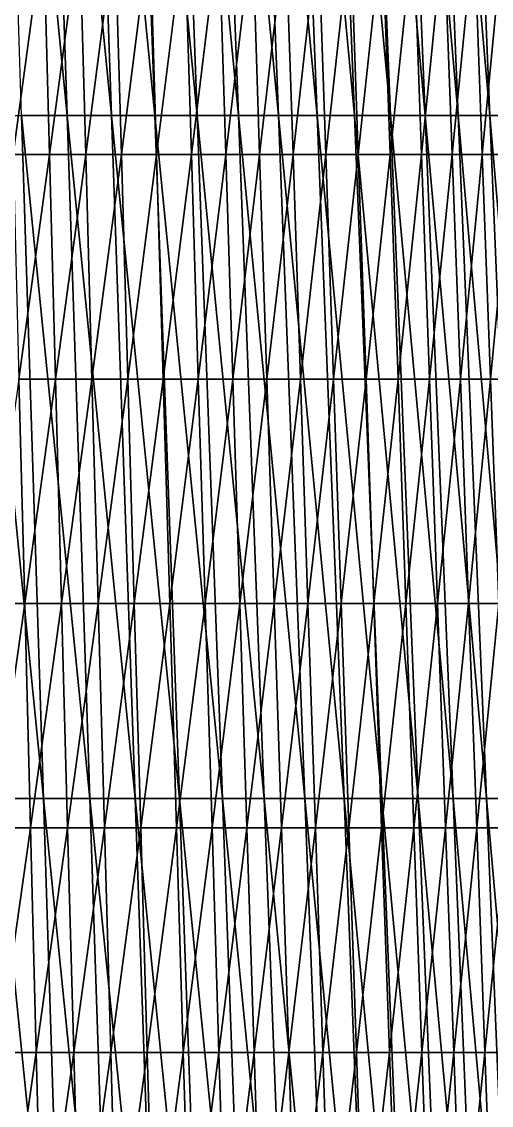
# Model space of a CAD drawing. Extents: x -53 to 3.8, y 0 to 88.2.
# Drawn here: x -14.12 to -8.08, y 22.4 to 36.33 of the extents above; entities that cross this region are included whole.
import ezdxf

# ---------------------------------------------------------------- set-up
doc = ezdxf.new("R2010")
doc.units = 0

msp = doc.modelspace()

# ---------------------------------------------------------------- linework, layer by layer
for points in [[(-13.5368, 35.1245, 23.4887), (-14.4007, 43.9056, 22.2623), (-13.8286, 43.9056, 21.9111)], [(-14.1214, 35.1245, 23.8575), (-14.4007, 43.9056, 22.2623), (-13.5368, 35.1245, 23.4887)], [(-13.8286, 43.9056, 21.9111), (-12.965, 35.1245, 23.1003), (-13.5368, 35.1245, 23.4887)], [(-13.2684, 43.9056, 21.5412), (-12.965, 35.1245, 23.1003), (-13.8286, 43.9056, 21.9111)], [(-13.2684, 43.9056, 21.5412), (-12.4068, 35.1245, 22.6929), (-12.965, 35.1245, 23.1003)], [(-12.7209, 43.9056, 21.1531), (-12.4068, 35.1245, 22.6929), (-13.2684, 43.9056, 21.5412)], [(-11.8627, 35.1245, 22.267), (-12.7209, 43.9056, 21.1531), (-12.1866, 43.9056, 20.7472)], [(-12.4068, 35.1245, 22.6929), (-12.7209, 43.9056, 21.1531), (-11.8627, 35.1245, 22.267)], [(-11.3334, 35.1245, 21.8231), (-12.1866, 43.9056, 20.7472), (-11.6661, 43.9056, 20.3239)], [(-11.8627, 35.1245, 22.267), (-12.1866, 43.9056, 20.7472), (-11.3334, 35.1245, 21.8231)], [(-10.8196, 35.1245, 21.3615), (-11.6661, 43.9056, 20.3239), (-11.16, 43.9056, 19.8837)], [(-11.3334, 35.1245, 21.8231), (-11.6661, 43.9056, 20.3239), (-10.8196, 35.1245, 21.3615)], [(-11.16, 43.9056, 19.8837), (-10.3219, 35.1245, 20.8828), (-10.8196, 35.1245, 21.3615)], [(-10.6689, 43.9056, 19.427), (-10.3219, 35.1245, 20.8828), (-11.16, 43.9056, 19.8837)], [(-10.6689, 43.9056, 19.427), (-9.84099, 35.1245, 20.3875), (-10.3219, 35.1245, 20.8828)], [(-10.1936, 43.9056, 18.9542), (-9.84099, 35.1245, 20.3875), (-10.6689, 43.9056, 19.427)], [(-10.1936, 43.9056, 18.9542), (-9.3775, 35.1245, 19.876), (-9.84099, 35.1245, 20.3875)], [(-9.73444, 43.9056, 18.4658), (-9.3775, 35.1245, 19.876), (-10.1936, 43.9056, 18.9542)], [(-8.93209, 35.1245, 19.3489), (-9.73444, 43.9056, 18.4658), (-9.29221, 43.9056, 17.9621)], [(-9.3775, 35.1245, 19.876), (-9.73444, 43.9056, 18.4658), (-8.93209, 35.1245, 19.3489)], [(-8.50526, 35.1245, 18.8067), (-9.29221, 43.9056, 17.9621), (-8.86734, 43.9056, 17.4439)], [(-8.93209, 35.1245, 19.3489), (-9.29221, 43.9056, 17.9621), (-8.50526, 35.1245, 18.8067)], [(-8.86734, 43.9056, 17.4439), (-8.09736, 35.1245, 18.2503), (-8.50526, 35.1245, 18.8067)], [(-8.46016, 43.9056, 16.9119), (-8.09736, 35.1245, 18.2503), (-8.86734, 43.9056, 17.4439)], [(-8.46016, 43.9056, 16.9119), (-7.70878, 35.1245, 17.6805), (-8.09736, 35.1245, 18.2503)], [(-8.07107, 43.9056, 16.3667), (-7.70878, 35.1245, 17.6805), (-8.46016, 43.9056, 16.9119)], [(-14.2309, 34.6218, 28.5619), (-13.8392, 37.507, 27.7955), (-14.3054, 37.507, 28.0205)], [(-14.2309, 34.6218, 28.5619), (-13.7617, 34.6218, 28.334), (-13.8392, 37.507, 27.7955)], [(-13.8392, 37.507, 27.7955), (-13.7617, 34.6218, 28.334), (-13.378, 37.507, 27.5606)], [(-13.378, 37.507, 27.5606), (-13.7617, 34.6218, 28.334), (-13.2976, 34.6218, 28.0961)], [(-13.378, 37.507, 27.5606), (-13.2976, 34.6218, 28.0961), (-12.9219, 37.507, 27.3158)], [(-12.9219, 37.507, 27.3158), (-13.2976, 34.6218, 28.0961), (-12.8387, 34.6218, 27.8482)], [(-12.9219, 37.507, 27.3158), (-12.8387, 34.6218, 27.8482), (-12.4712, 37.507, 27.0614)], [(-12.4712, 37.507, 27.0614), (-12.8387, 34.6218, 27.8482), (-12.3853, 34.6218, 27.5905)], [(-12.3853, 34.6218, 27.5905), (-12.0261, 37.507, 26.7973), (-12.4712, 37.507, 27.0614)], [(-11.9376, 34.6218, 27.323), (-12.0261, 37.507, 26.7973), (-12.3853, 34.6218, 27.5905)], [(-12.0261, 37.507, 26.7973), (-11.9376, 34.6218, 27.323), (-11.5868, 37.507, 26.5237)], [(-11.5868, 37.507, 26.5237), (-11.9376, 34.6218, 27.323), (-11.4958, 34.6218, 27.046)], [(-11.5868, 37.507, 26.5237), (-11.4958, 34.6218, 27.046), (-11.1535, 37.507, 26.2409)], [(-11.1535, 37.507, 26.2409), (-11.4958, 34.6218, 27.046), (-11.0601, 34.6218, 26.7596)], [(-11.0601, 34.6218, 26.7596), (-10.7263, 37.507, 25.9489), (-11.1535, 37.507, 26.2409)], [(-10.6306, 34.6218, 26.4639), (-10.7263, 37.507, 25.9489), (-11.0601, 34.6218, 26.7596)], [(-10.6306, 34.6218, 26.4639), (-10.3055, 37.507, 25.6478), (-10.7263, 37.507, 25.9489)], [(-10.2076, 34.6218, 26.1591), (-10.3055, 37.507, 25.6478), (-10.6306, 34.6218, 26.4639)], [(-10.2076, 34.6218, 26.1591), (-9.89116, 37.507, 25.3379), (-10.3055, 37.507, 25.6478)], [(-9.7912, 34.6218, 25.8453), (-9.89116, 37.507, 25.3379), (-10.2076, 34.6218, 26.1591)], [(-9.7912, 34.6218, 25.8453), (-9.48355, 37.507, 25.0193), (-9.89116, 37.507, 25.3379)], [(-9.38166, 34.6218, 25.5227), (-9.48355, 37.507, 25.0193), (-9.7912, 34.6218, 25.8453)], [(-9.38166, 34.6218, 25.5227), (-9.08283, 37.507, 24.6922), (-9.48355, 37.507, 25.0193)], [(-8.97914, 34.6218, 25.1915), (-9.08283, 37.507, 24.6922), (-9.38166, 34.6218, 25.5227)], [(-8.97914, 34.6218, 25.1915), (-8.6892, 37.507, 24.3565), (-9.08283, 37.507, 24.6922)], [(-8.58382, 34.6218, 24.8517), (-8.6892, 37.507, 24.3565), (-8.97914, 34.6218, 25.1915)], [(-8.58382, 34.6218, 24.8517), (-8.30283, 37.507, 24.0127), (-8.6892, 37.507, 24.3565)], [(-8.1959, 34.6218, 24.5036), (-8.30283, 37.507, 24.0127), (-8.58382, 34.6218, 24.8517)], [(-8.1959, 34.6218, 24.5036), (-7.9239, 37.507, 23.6606), (-8.30283, 37.507, 24.0127)], [(-7.81556, 34.6218, 24.1473), (-7.9239, 37.507, 23.6606), (-8.1959, 34.6218, 24.5036)], [(-13.8421, 26.3434, 25.4528), (-14.7182, 35.1245, 24.2064), (-14.1214, 35.1245, 23.8575)], [(-14.4522, 26.3434, 25.8185), (-14.7182, 35.1245, 24.2064), (-13.8421, 26.3434, 25.4528)], [(-13.245, 26.3434, 25.0662), (-14.1214, 35.1245, 23.8575), (-13.5368, 35.1245, 23.4887)], [(-13.8421, 26.3434, 25.4528), (-14.1214, 35.1245, 23.8575), (-13.245, 26.3434, 25.0662)], [(-13.5368, 35.1245, 23.4887), (-12.6616, 26.3434, 24.6594), (-13.245, 26.3434, 25.0662)], [(-12.965, 35.1245, 23.1003), (-12.6616, 26.3434, 24.6594), (-13.5368, 35.1245, 23.4887)], [(-12.965, 35.1245, 23.1003), (-12.0926, 26.3434, 24.2328), (-12.6616, 26.3434, 24.6594)], [(-12.4068, 35.1245, 22.6929), (-12.0926, 26.3434, 24.2328), (-12.965, 35.1245, 23.1003)], [(-11.5388, 26.3434, 23.7869), (-12.4068, 35.1245, 22.6929), (-11.8627, 35.1245, 22.267)], [(-12.0926, 26.3434, 24.2328), (-12.4068, 35.1245, 22.6929), (-11.5388, 26.3434, 23.7869)], [(-11.0007, 26.3434, 23.3222), (-11.8627, 35.1245, 22.267), (-11.3334, 35.1245, 21.8231)], [(-11.5388, 26.3434, 23.7869), (-11.8627, 35.1245, 22.267), (-11.0007, 26.3434, 23.3222)], [(-10.4792, 26.3434, 22.8393), (-11.3334, 35.1245, 21.8231), (-10.8196, 35.1245, 21.3615)], [(-11.0007, 26.3434, 23.3222), (-11.3334, 35.1245, 21.8231), (-10.4792, 26.3434, 22.8393)], [(-10.8196, 35.1245, 21.3615), (-9.97488, 26.3434, 22.3387), (-10.4792, 26.3434, 22.8393)], [(-10.3219, 35.1245, 20.8828), (-9.97488, 26.3434, 22.3387), (-10.8196, 35.1245, 21.3615)], [(-10.3219, 35.1245, 20.8828), (-9.48843, 26.3434, 21.8209), (-9.97488, 26.3434, 22.3387)], [(-9.84099, 35.1245, 20.3875), (-9.48843, 26.3434, 21.8209), (-10.3219, 35.1245, 20.8828)], [(-9.84099, 35.1245, 20.3875), (-9.02057, 26.3434, 21.2863), (-9.48843, 26.3434, 21.8209)], [(-9.3775, 35.1245, 19.876), (-9.02057, 26.3434, 21.2863), (-9.84099, 35.1245, 20.3875)], [(-8.57198, 26.3434, 20.7356), (-9.3775, 35.1245, 19.876), (-8.93209, 35.1245, 19.3489)], [(-9.02057, 26.3434, 21.2863), (-9.3775, 35.1245, 19.876), (-8.57198, 26.3434, 20.7356)], [(-8.14319, 26.3434, 20.1695), (-8.93209, 35.1245, 19.3489), (-8.50526, 35.1245, 18.8067)], [(-8.57198, 26.3434, 20.7356), (-8.93209, 35.1245, 19.3489), (-8.14319, 26.3434, 20.1695)], [(-8.50526, 35.1245, 18.8067), (-7.73456, 26.3434, 19.5888), (-8.14319, 26.3434, 20.1695)], [(-8.09736, 35.1245, 18.2503), (-7.73456, 26.3434, 19.5888), (-8.50526, 35.1245, 18.8067)], [(-8.09736, 35.1245, 18.2503), (-7.34649, 26.3434, 18.9944), (-7.73456, 26.3434, 19.5888)], [(-7.70878, 35.1245, 17.6805), (-7.34649, 26.3434, 18.9944), (-8.09736, 35.1245, 18.2503)], [(-14.1565, 31.7367, 29.1033), (-13.7617, 34.6218, 28.334), (-14.2309, 34.6218, 28.5619)], [(-13.6843, 31.7367, 28.8725), (-13.7617, 34.6218, 28.334), (-14.1565, 31.7367, 29.1033)], [(-13.7617, 34.6218, 28.334), (-13.6843, 31.7367, 28.8725), (-13.2976, 34.6218, 28.0961)], [(-13.2976, 34.6218, 28.0961), (-13.6843, 31.7367, 28.8725), (-13.2172, 31.7367, 28.6316)], [(-13.2976, 34.6218, 28.0961), (-13.2172, 31.7367, 28.6316), (-12.8387, 34.6218, 27.8482)], [(-12.8387, 34.6218, 27.8482), (-13.2172, 31.7367, 28.6316), (-12.7555, 31.7367, 28.3806)], [(-12.7555, 31.7367, 28.3806), (-12.3853, 34.6218, 27.5905), (-12.8387, 34.6218, 27.8482)], [(-12.2994, 31.7367, 28.1196), (-12.3853, 34.6218, 27.5905), (-12.7555, 31.7367, 28.3806)], [(-12.2994, 31.7367, 28.1196), (-11.9376, 34.6218, 27.323), (-12.3853, 34.6218, 27.5905)], [(-11.8491, 31.7367, 27.8488), (-11.9376, 34.6218, 27.323), (-12.2994, 31.7367, 28.1196)], [(-11.9376, 34.6218, 27.323), (-11.8491, 31.7367, 27.8488), (-11.4958, 34.6218, 27.046)], [(-11.4958, 34.6218, 27.046), (-11.8491, 31.7367, 27.8488), (-11.4047, 31.7367, 27.5683)], [(-11.4958, 34.6218, 27.046), (-11.4047, 31.7367, 27.5683), (-11.0601, 34.6218, 26.7596)], [(-11.0601, 34.6218, 26.7596), (-11.4047, 31.7367, 27.5683), (-10.9666, 31.7367, 27.2783)], [(-10.9666, 31.7367, 27.2783), (-10.6306, 34.6218, 26.4639), (-11.0601, 34.6218, 26.7596)], [(-10.5349, 31.7367, 26.9789), (-10.6306, 34.6218, 26.4639), (-10.9666, 31.7367, 27.2783)], [(-10.5349, 31.7367, 26.9789), (-10.2076, 34.6218, 26.1591), (-10.6306, 34.6218, 26.4639)], [(-10.1097, 31.7367, 26.6703), (-10.2076, 34.6218, 26.1591), (-10.5349, 31.7367, 26.9789)], [(-10.1097, 31.7367, 26.6703), (-9.7912, 34.6218, 25.8453), (-10.2076, 34.6218, 26.1591)], [(-9.69125, 31.7367, 26.3527), (-9.7912, 34.6218, 25.8453), (-10.1097, 31.7367, 26.6703)], [(-9.69125, 31.7367, 26.3527), (-9.38166, 34.6218, 25.5227), (-9.7912, 34.6218, 25.8453)], [(-9.27978, 31.7367, 26.0261), (-9.38166, 34.6218, 25.5227), (-9.69125, 31.7367, 26.3527)], [(-9.27978, 31.7367, 26.0261), (-8.97914, 34.6218, 25.1915), (-9.38166, 34.6218, 25.5227)], [(-8.87545, 31.7367, 25.6908), (-8.97914, 34.6218, 25.1915), (-9.27978, 31.7367, 26.0261)], [(-8.87545, 31.7367, 25.6908), (-8.58382, 34.6218, 24.8517), (-8.97914, 34.6218, 25.1915)], [(-8.47845, 31.7367, 25.347), (-8.58382, 34.6218, 24.8517), (-8.87545, 31.7367, 25.6908)], [(-8.47845, 31.7367, 25.347), (-8.1959, 34.6218, 24.5036), (-8.58382, 34.6218, 24.8517)], [(-8.08897, 31.7367, 24.9946), (-8.1959, 34.6218, 24.5036), (-8.47845, 31.7367, 25.347)], [(-8.08897, 31.7367, 24.9946), (-7.81556, 34.6218, 24.1473), (-8.1959, 34.6218, 24.5036)], [(-7.70721, 31.7367, 24.634), (-7.81556, 34.6218, 24.1473), (-8.08897, 31.7367, 24.9946)], [(-14.1565, 31.7367, 29.1033), (-14.5622, 28.8515, 29.8681), (-14.082, 28.8515, 29.6448)], [(-14.1565, 31.7367, 29.1033), (-14.082, 28.8515, 29.6448), (-13.6843, 31.7367, 28.8725)], [(-13.6843, 31.7367, 28.8725), (-14.082, 28.8515, 29.6448), (-13.6068, 28.8515, 29.4111)], [(-13.6843, 31.7367, 28.8725), (-13.6068, 28.8515, 29.4111), (-13.2172, 31.7367, 28.6316)], [(-13.2172, 31.7367, 28.6316), (-13.6068, 28.8515, 29.4111), (-13.1368, 28.8515, 29.1671)], [(-13.2172, 31.7367, 28.6316), (-13.1368, 28.8515, 29.1671), (-12.7555, 31.7367, 28.3806)], [(-12.7555, 31.7367, 28.3806), (-13.1368, 28.8515, 29.1671), (-12.6723, 28.8515, 28.913)], [(-12.6723, 28.8515, 28.913), (-12.2994, 31.7367, 28.1196), (-12.7555, 31.7367, 28.3806)], [(-12.2135, 28.8515, 28.6487), (-12.2994, 31.7367, 28.1196), (-12.6723, 28.8515, 28.913)], [(-12.2135, 28.8515, 28.6487), (-11.8491, 31.7367, 27.8488), (-12.2994, 31.7367, 28.1196)], [(-11.7605, 28.8515, 28.3745), (-11.8491, 31.7367, 27.8488), (-12.2135, 28.8515, 28.6487)], [(-11.8491, 31.7367, 27.8488), (-11.7605, 28.8515, 28.3745), (-11.4047, 31.7367, 27.5683)], [(-11.4047, 31.7367, 27.5683), (-11.7605, 28.8515, 28.3745), (-11.3137, 28.8515, 28.0906)], [(-11.4047, 31.7367, 27.5683), (-11.3137, 28.8515, 28.0906), (-10.9666, 31.7367, 27.2783)], [(-10.9666, 31.7367, 27.2783), (-11.3137, 28.8515, 28.0906), (-10.8732, 28.8515, 27.797)], [(-10.8732, 28.8515, 27.797), (-10.5349, 31.7367, 26.9789), (-10.9666, 31.7367, 27.2783)], [(-10.4391, 28.8515, 27.4939), (-10.5349, 31.7367, 26.9789), (-10.8732, 28.8515, 27.797)], [(-10.4391, 28.8515, 27.4939), (-10.1097, 31.7367, 26.6703), (-10.5349, 31.7367, 26.9789)], [(-10.0118, 28.8515, 27.1816), (-10.1097, 31.7367, 26.6703), (-10.4391, 28.8515, 27.4939)], [(-10.0118, 28.8515, 27.1816), (-9.69125, 31.7367, 26.3527), (-10.1097, 31.7367, 26.6703)], [(-9.59129, 28.8515, 26.86), (-9.69125, 31.7367, 26.3527), (-10.0118, 28.8515, 27.1816)], [(-9.59129, 28.8515, 26.86), (-9.27978, 31.7367, 26.0261), (-9.69125, 31.7367, 26.3527)], [(-9.17789, 28.8515, 26.5295), (-9.27978, 31.7367, 26.0261), (-9.59129, 28.8515, 26.86)], [(-9.17789, 28.8515, 26.5295), (-8.87545, 31.7367, 25.6908), (-9.27978, 31.7367, 26.0261)], [(-8.77175, 28.8515, 26.1902), (-8.87545, 31.7367, 25.6908), (-9.17789, 28.8515, 26.5295)], [(-8.77175, 28.8515, 26.1902), (-8.47845, 31.7367, 25.347), (-8.87545, 31.7367, 25.6908)], [(-8.37307, 28.8515, 25.8422), (-8.47845, 31.7367, 25.347), (-8.77175, 28.8515, 26.1902)], [(-8.37307, 28.8515, 25.8422), (-8.08897, 31.7367, 24.9946), (-8.47845, 31.7367, 25.347)], [(-7.98205, 28.8515, 25.4856), (-8.08897, 31.7367, 24.9946), (-8.37307, 28.8515, 25.8422)], [(-7.98205, 28.8515, 25.4856), (-7.70721, 31.7367, 24.634), (-8.08897, 31.7367, 24.9946)], [(-14.5622, 28.8515, 29.8681), (-14.4908, 25.9664, 30.4123), (-14.082, 28.8515, 29.6448)], [(-14.082, 28.8515, 29.6448), (-14.4908, 25.9664, 30.4123), (-14.0075, 25.9664, 30.1862)], [(-14.082, 28.8515, 29.6448), (-14.0075, 25.9664, 30.1862), (-13.6068, 28.8515, 29.4111)], [(-13.6068, 28.8515, 29.4111), (-14.0075, 25.9664, 30.1862), (-13.5293, 25.9664, 29.9496)], [(-13.6068, 28.8515, 29.4111), (-13.5293, 25.9664, 29.9496), (-13.1368, 28.8515, 29.1671)], [(-13.1368, 28.8515, 29.1671), (-13.5293, 25.9664, 29.9496), (-13.0564, 25.9664, 29.7026)], [(-13.1368, 28.8515, 29.1671), (-13.0564, 25.9664, 29.7026), (-12.6723, 28.8515, 28.913)], [(-12.6723, 28.8515, 28.913), (-13.0564, 25.9664, 29.7026), (-12.5891, 25.9664, 29.4453)], [(-12.5891, 25.9664, 29.4453), (-12.2135, 28.8515, 28.6487), (-12.6723, 28.8515, 28.913)], [(-12.1275, 25.9664, 29.1779), (-12.2135, 28.8515, 28.6487), (-12.5891, 25.9664, 29.4453)], [(-12.1275, 25.9664, 29.1779), (-11.7605, 28.8515, 28.3745), (-12.2135, 28.8515, 28.6487)], [(-11.672, 25.9664, 28.9003), (-11.7605, 28.8515, 28.3745), (-12.1275, 25.9664, 29.1779)], [(-11.7605, 28.8515, 28.3745), (-11.672, 25.9664, 28.9003), (-11.3137, 28.8515, 28.0906)], [(-11.3137, 28.8515, 28.0906), (-11.672, 25.9664, 28.9003), (-11.2227, 25.9664, 28.6129)], [(-11.3137, 28.8515, 28.0906), (-11.2227, 25.9664, 28.6129), (-10.8732, 28.8515, 27.797)], [(-10.8732, 28.8515, 27.797), (-11.2227, 25.9664, 28.6129), (-10.7797, 25.9664, 28.3157)], [(-10.7797, 25.9664, 28.3157), (-10.4391, 28.8515, 27.4939), (-10.8732, 28.8515, 27.797)], [(-10.3434, 25.9664, 28.009), (-10.4391, 28.8515, 27.4939), (-10.7797, 25.9664, 28.3157)], [(-10.3434, 25.9664, 28.009), (-10.0118, 28.8515, 27.1816), (-10.4391, 28.8515, 27.4939)], [(-9.91387, 25.9664, 27.6928), (-10.0118, 28.8515, 27.1816), (-10.3434, 25.9664, 28.009)], [(-9.91387, 25.9664, 27.6928), (-9.59129, 28.8515, 26.86), (-10.0118, 28.8515, 27.1816)], [(-9.49134, 25.9664, 27.3674), (-9.59129, 28.8515, 26.86), (-9.91387, 25.9664, 27.6928)], [(-9.49134, 25.9664, 27.3674), (-9.17789, 28.8515, 26.5295), (-9.59129, 28.8515, 26.86)], [(-9.076, 25.9664, 27.0329), (-9.17789, 28.8515, 26.5295), (-9.49134, 25.9664, 27.3674)], [(-9.076, 25.9664, 27.0329), (-8.77175, 28.8515, 26.1902), (-9.17789, 28.8515, 26.5295)], [(-8.66806, 25.9664, 26.6895), (-8.77175, 28.8515, 26.1902), (-9.076, 25.9664, 27.0329)], [(-8.66806, 25.9664, 26.6895), (-8.37307, 28.8515, 25.8422), (-8.77175, 28.8515, 26.1902)], [(-8.2677, 25.9664, 26.3374), (-8.37307, 28.8515, 25.8422), (-8.66806, 25.9664, 26.6895)], [(-8.2677, 25.9664, 26.3374), (-7.98205, 28.8515, 25.4856), (-8.37307, 28.8515, 25.8422)], [(-7.87512, 25.9664, 25.9766), (-7.98205, 28.8515, 25.4856), (-8.2677, 25.9664, 26.3374)], [(-13.5628, 17.5623, 27.048), (-14.4522, 26.3434, 25.8185), (-13.8421, 26.3434, 25.4528)], [(-14.1862, 17.5623, 27.4306), (-14.4522, 26.3434, 25.8185), (-13.5628, 17.5623, 27.048)], [(-12.9531, 17.5623, 26.6438), (-13.8421, 26.3434, 25.4528), (-13.245, 26.3434, 25.0662)], [(-13.5628, 17.5623, 27.048), (-13.8421, 26.3434, 25.4528), (-12.9531, 17.5623, 26.6438)], [(-13.245, 26.3434, 25.0662), (-12.3581, 17.5623, 26.2185), (-12.9531, 17.5623, 26.6438)], [(-12.6616, 26.3434, 24.6594), (-12.3581, 17.5623, 26.2185), (-13.245, 26.3434, 25.0662)], [(-12.6616, 26.3434, 24.6594), (-11.7785, 17.5623, 25.7726), (-12.3581, 17.5623, 26.2185)], [(-12.0926, 26.3434, 24.2328), (-11.7785, 17.5623, 25.7726), (-12.6616, 26.3434, 24.6594)], [(-11.2149, 17.5623, 25.3067), (-12.0926, 26.3434, 24.2328), (-11.5388, 26.3434, 23.7869)], [(-11.7785, 17.5623, 25.7726), (-12.0926, 26.3434, 24.2328), (-11.2149, 17.5623, 25.3067)], [(-10.6681, 17.5623, 24.8214), (-11.5388, 26.3434, 23.7869), (-11.0007, 26.3434, 23.3222)], [(-11.2149, 17.5623, 25.3067), (-11.5388, 26.3434, 23.7869), (-10.6681, 17.5623, 24.8214)], [(-10.1388, 17.5623, 24.3171), (-11.0007, 26.3434, 23.3222), (-10.4792, 26.3434, 22.8393)], [(-10.6681, 17.5623, 24.8214), (-11.0007, 26.3434, 23.3222), (-10.1388, 17.5623, 24.3171)], [(-10.4792, 26.3434, 22.8393), (-9.62785, 17.5623, 23.7945), (-10.1388, 17.5623, 24.3171)], [(-9.97488, 26.3434, 22.3387), (-9.62785, 17.5623, 23.7945), (-10.4792, 26.3434, 22.8393)], [(-9.97488, 26.3434, 22.3387), (-9.13587, 17.5623, 23.2542), (-9.62785, 17.5623, 23.7945)], [(-9.48843, 26.3434, 21.8209), (-9.13587, 17.5623, 23.2542), (-9.97488, 26.3434, 22.3387)], [(-9.48843, 26.3434, 21.8209), (-8.66363, 17.5623, 22.6966), (-9.13587, 17.5623, 23.2542)], [(-9.02057, 26.3434, 21.2863), (-8.66363, 17.5623, 22.6966), (-9.48843, 26.3434, 21.8209)], [(-8.21186, 17.5623, 22.1223), (-9.02057, 26.3434, 21.2863), (-8.57198, 26.3434, 20.7356)], [(-8.66363, 17.5623, 22.6966), (-9.02057, 26.3434, 21.2863), (-8.21186, 17.5623, 22.1223)], [(-7.78112, 17.5623, 21.5322), (-8.57198, 26.3434, 20.7356), (-8.14319, 26.3434, 20.1695)], [(-8.21186, 17.5623, 22.1223), (-8.57198, 26.3434, 20.7356), (-7.78112, 17.5623, 21.5322)], [(-8.14319, 26.3434, 20.1695), (-7.37176, 17.5623, 20.9272), (-7.78112, 17.5623, 21.5322)], [(-7.73456, 26.3434, 19.5888), (-7.37176, 17.5623, 20.9272), (-8.14319, 26.3434, 20.1695)], [(-14.4194, 23.0812, 30.9565), (-14.0075, 25.9664, 30.1862), (-14.4908, 25.9664, 30.4123)], [(-13.9331, 23.0812, 30.7276), (-14.0075, 25.9664, 30.1862), (-14.4194, 23.0812, 30.9565)], [(-13.9331, 23.0812, 30.7276), (-13.5293, 25.9664, 29.9496), (-14.0075, 25.9664, 30.1862)], [(-13.4519, 23.0812, 30.4881), (-13.5293, 25.9664, 29.9496), (-13.9331, 23.0812, 30.7276)], [(-13.5293, 25.9664, 29.9496), (-13.4519, 23.0812, 30.4881), (-13.0564, 25.9664, 29.7026)], [(-13.0564, 25.9664, 29.7026), (-13.4519, 23.0812, 30.4881), (-12.9761, 23.0812, 30.2381)], [(-13.0564, 25.9664, 29.7026), (-12.9761, 23.0812, 30.2381), (-12.5891, 25.9664, 29.4453)], [(-12.5891, 25.9664, 29.4453), (-12.9761, 23.0812, 30.2381), (-12.5059, 23.0812, 29.9777)], [(-12.5059, 23.0812, 29.9777), (-12.1275, 25.9664, 29.1779), (-12.5891, 25.9664, 29.4453)], [(-12.0416, 23.0812, 29.707), (-12.1275, 25.9664, 29.1779), (-12.5059, 23.0812, 29.9777)], [(-12.0416, 23.0812, 29.707), (-11.672, 25.9664, 28.9003), (-12.1275, 25.9664, 29.1779)], [(-11.5835, 23.0812, 29.4261), (-11.672, 25.9664, 28.9003), (-12.0416, 23.0812, 29.707)], [(-11.672, 25.9664, 28.9003), (-11.5835, 23.0812, 29.4261), (-11.2227, 25.9664, 28.6129)], [(-11.2227, 25.9664, 28.6129), (-11.5835, 23.0812, 29.4261), (-11.1316, 23.0812, 29.1352)], [(-11.2227, 25.9664, 28.6129), (-11.1316, 23.0812, 29.1352), (-10.7797, 25.9664, 28.3157)], [(-10.7797, 25.9664, 28.3157), (-11.1316, 23.0812, 29.1352), (-10.6863, 23.0812, 28.8344)], [(-10.6863, 23.0812, 28.8344), (-10.3434, 25.9664, 28.009), (-10.7797, 25.9664, 28.3157)], [(-10.2477, 23.0812, 28.524), (-10.3434, 25.9664, 28.009), (-10.6863, 23.0812, 28.8344)], [(-10.2477, 23.0812, 28.524), (-9.91387, 25.9664, 27.6928), (-10.3434, 25.9664, 28.009)], [(-9.81597, 23.0812, 28.2041), (-9.91387, 25.9664, 27.6928), (-10.2477, 23.0812, 28.524)], [(-9.81597, 23.0812, 28.2041), (-9.49134, 25.9664, 27.3674), (-9.91387, 25.9664, 27.6928)], [(-9.39138, 23.0812, 27.8748), (-9.49134, 25.9664, 27.3674), (-9.81597, 23.0812, 28.2041)], [(-9.39138, 23.0812, 27.8748), (-9.076, 25.9664, 27.0329), (-9.49134, 25.9664, 27.3674)], [(-8.97412, 23.0812, 27.5363), (-9.076, 25.9664, 27.0329), (-9.39138, 23.0812, 27.8748)], [(-8.97412, 23.0812, 27.5363), (-8.66806, 25.9664, 26.6895), (-9.076, 25.9664, 27.0329)], [(-8.56436, 23.0812, 27.1889), (-8.66806, 25.9664, 26.6895), (-8.97412, 23.0812, 27.5363)], [(-8.56436, 23.0812, 27.1889), (-8.2677, 25.9664, 26.3374), (-8.66806, 25.9664, 26.6895)], [(-8.16232, 23.0812, 26.8326), (-8.2677, 25.9664, 26.3374), (-8.56436, 23.0812, 27.1889)], [(-8.16232, 23.0812, 26.8326), (-7.87512, 25.9664, 25.9766), (-8.2677, 25.9664, 26.3374)], [(-7.7682, 23.0812, 26.4676), (-7.87512, 25.9664, 25.9766), (-8.16232, 23.0812, 26.8326)], [(-14.348, 20.1961, 31.5007), (-13.9331, 23.0812, 30.7276), (-14.4194, 23.0812, 30.9565)], [(-13.8586, 20.1961, 31.269), (-13.9331, 23.0812, 30.7276), (-14.348, 20.1961, 31.5007)], [(-13.8586, 20.1961, 31.269), (-13.4519, 23.0812, 30.4881), (-13.9331, 23.0812, 30.7276)], [(-13.3744, 20.1961, 31.0267), (-13.4519, 23.0812, 30.4881), (-13.8586, 20.1961, 31.269)], [(-13.4519, 23.0812, 30.4881), (-13.3744, 20.1961, 31.0267), (-12.9761, 23.0812, 30.2381)], [(-12.9761, 23.0812, 30.2381), (-13.3744, 20.1961, 31.0267), (-12.8957, 20.1961, 30.7736)], [(-12.9761, 23.0812, 30.2381), (-12.8957, 20.1961, 30.7736), (-12.5059, 23.0812, 29.9777)], [(-12.5059, 23.0812, 29.9777), (-12.8957, 20.1961, 30.7736), (-12.4227, 20.1961, 30.5101)], [(-12.4227, 20.1961, 30.5101), (-12.0416, 23.0812, 29.707), (-12.5059, 23.0812, 29.9777)], [(-11.9557, 20.1961, 30.2361), (-12.0416, 23.0812, 29.707), (-12.4227, 20.1961, 30.5101)], [(-11.9557, 20.1961, 30.2361), (-11.5835, 23.0812, 29.4261), (-12.0416, 23.0812, 29.707)], [(-11.4949, 20.1961, 29.9518), (-11.5835, 23.0812, 29.4261), (-11.9557, 20.1961, 30.2361)], [(-11.5835, 23.0812, 29.4261), (-11.4949, 20.1961, 29.9518), (-11.1316, 23.0812, 29.1352)], [(-11.1316, 23.0812, 29.1352), (-11.4949, 20.1961, 29.9518), (-11.0406, 20.1961, 29.6574)], [(-11.1316, 23.0812, 29.1352), (-11.0406, 20.1961, 29.6574), (-10.6863, 23.0812, 28.8344)], [(-10.6863, 23.0812, 28.8344), (-11.0406, 20.1961, 29.6574), (-10.5928, 20.1961, 29.3531)], [(-10.5928, 20.1961, 29.3531), (-10.2477, 23.0812, 28.524), (-10.6863, 23.0812, 28.8344)], [(-10.1519, 20.1961, 29.039), (-10.2477, 23.0812, 28.524), (-10.5928, 20.1961, 29.3531)], [(-10.1519, 20.1961, 29.039), (-9.81597, 23.0812, 28.2041), (-10.2477, 23.0812, 28.524)], [(-9.71807, 20.1961, 28.7153), (-9.81597, 23.0812, 28.2041), (-10.1519, 20.1961, 29.039)], [(-9.71807, 20.1961, 28.7153), (-9.39138, 23.0812, 27.8748), (-9.81597, 23.0812, 28.2041)], [(-9.29143, 20.1961, 28.3822), (-9.39138, 23.0812, 27.8748), (-9.71807, 20.1961, 28.7153)], [(-9.29143, 20.1961, 28.3822), (-8.97412, 23.0812, 27.5363), (-9.39138, 23.0812, 27.8748)], [(-8.87223, 20.1961, 28.0397), (-8.97412, 23.0812, 27.5363), (-9.29143, 20.1961, 28.3822)], [(-8.87223, 20.1961, 28.0397), (-8.56436, 23.0812, 27.1889), (-8.97412, 23.0812, 27.5363)], [(-8.46067, 20.1961, 27.6882), (-8.56436, 23.0812, 27.1889), (-8.87223, 20.1961, 28.0397)], [(-8.46067, 20.1961, 27.6882), (-8.16232, 23.0812, 26.8326), (-8.56436, 23.0812, 27.1889)], [(-8.05695, 20.1961, 27.3278), (-8.16232, 23.0812, 26.8326), (-8.46067, 20.1961, 27.6882)], [(-8.05695, 20.1961, 27.3278), (-7.7682, 23.0812, 26.4676), (-8.16232, 23.0812, 26.8326)]]:
    msp.add_3dface(points)

doc.saveas('drawing.dxf')
